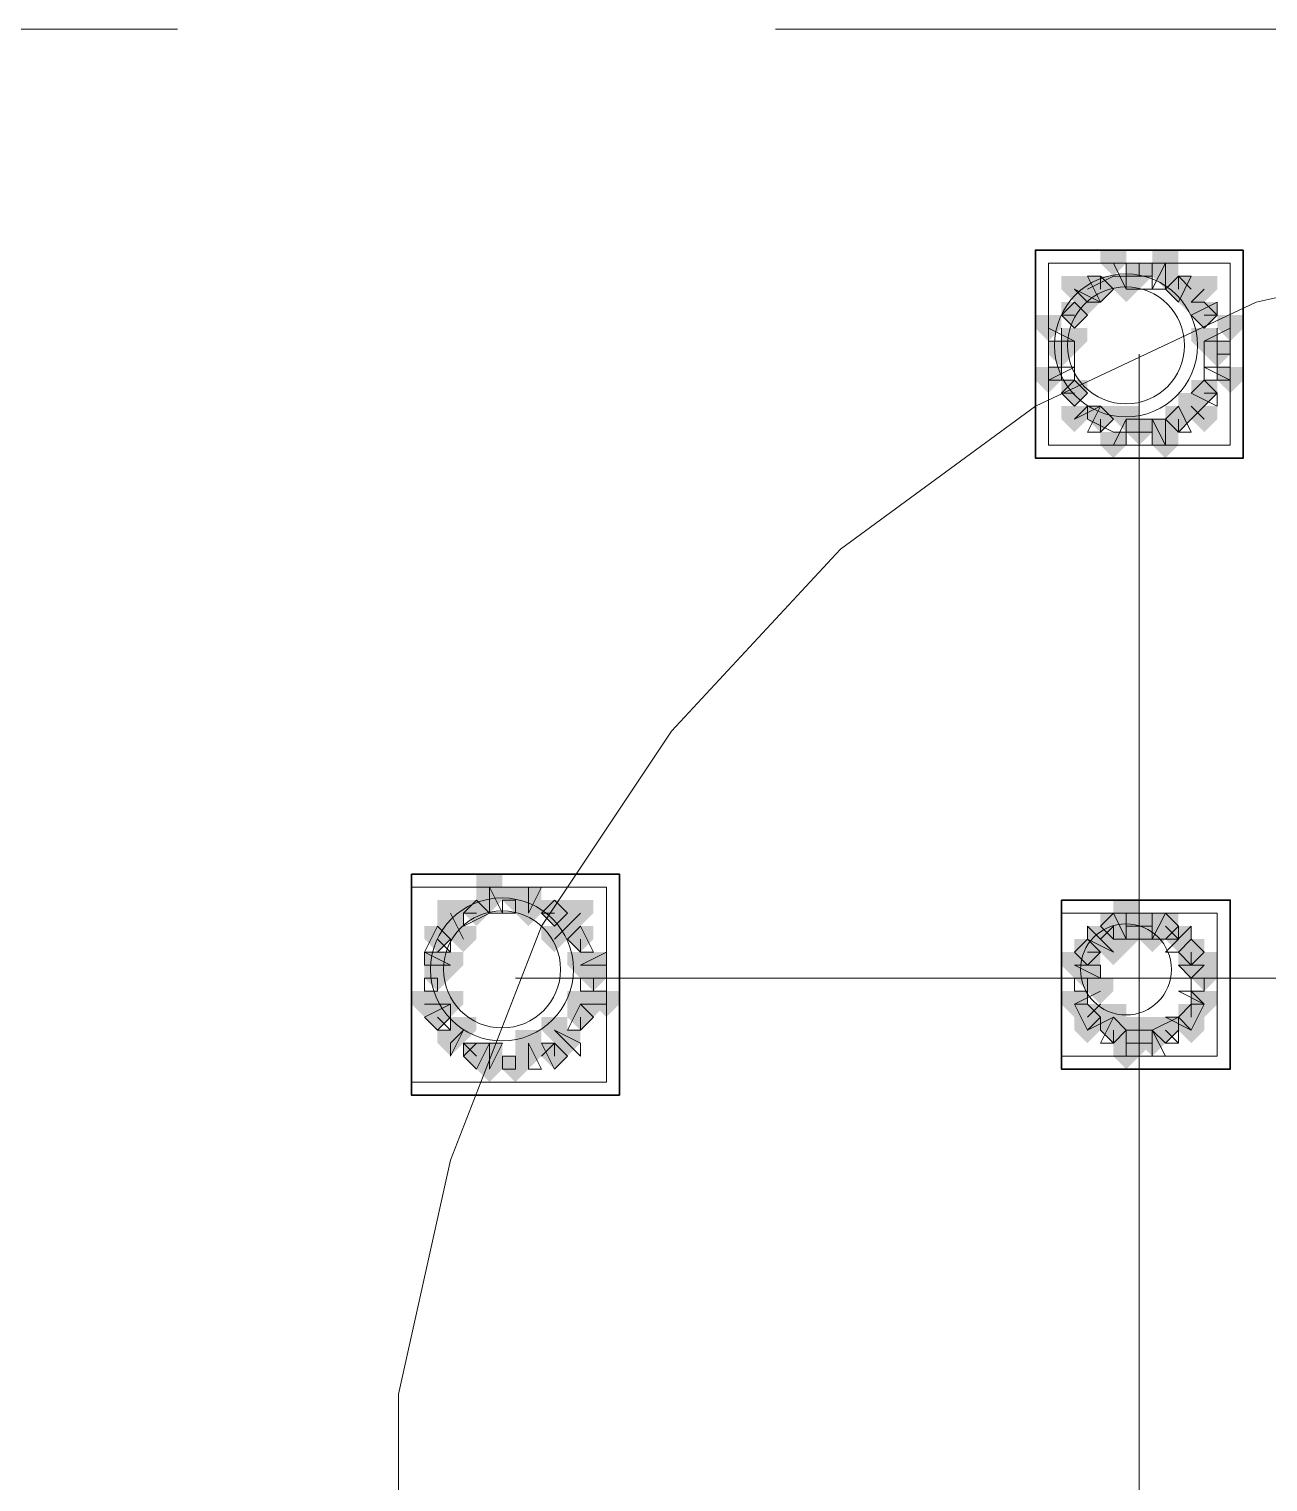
# Model space of a CAD drawing. Header units: millimetres. Extents: x 2315 to 4619, y 1334 to 1897.
# Drawn here: x 3828.3 to 3834.13, y 1554.84 to 1561.67 of the extents above; entities that cross this region are included whole.
import ezdxf

# ---------------------------------------------------------------- set-up
doc = ezdxf.new("R2010")
doc.units = ezdxf.units.MM
doc.linetypes.add('PDF_IMPORT', pattern=[1, 0.8, -0.2])
for name, color, linetype, true_color in [('PDF_10', 7, 'Continuous', 0x00b85c), ('PDF_AXIS', 7, 'Continuous', 0x00b85c), ('PDF_柱构件', 7, 'Continuous', 0x00b85c), ('PDF_转运站初步方案', 7, 'Continuous', 0x00b85c)]:
    doc.layers.add(name, color=color, linetype=linetype, true_color=true_color)
doc.layers.add('PDF_中心线层', color=1, linetype='Continuous')
doc.layers.add('PDF_粗实线层', color=7, linetype='Continuous')

msp = doc.modelspace()

# ---------------------------------------------------------------- hatches: boundary and pattern name
at = {"layer": 'PDF_10', "transparency": 33554559}
for points in [[(3833.5219, 1560.5703), (3833.4608, 1560.5703), (3833.4608, 1560.5093), (3833.5219, 1560.4482), (3833.583, 1560.5093), (3833.583, 1560.5703)], [(3833.5219, 1560.5703), (3833.4608, 1560.5703), (3833.4608, 1560.5093), (3833.5219, 1560.4482), (3833.583, 1560.5093), (3833.583, 1560.5703)], [(3833.3387, 1560.5093), (3833.2776, 1560.5093), (3833.2776, 1560.4482), (3833.3387, 1560.3871), (3833.3998, 1560.4482), (3833.3998, 1560.5093)], [(3833.3387, 1560.5093), (3833.2776, 1560.5093), (3833.2776, 1560.4482), (3833.3387, 1560.3871), (3833.3998, 1560.4482), (3833.3998, 1560.5093)], [(3833.7052, 1560.5093), (3833.6441, 1560.5093), (3833.6441, 1560.4482), (3833.7052, 1560.3871), (3833.7662, 1560.4482), (3833.7662, 1560.5093)], [(3833.7052, 1560.5093), (3833.6441, 1560.5093), (3833.6441, 1560.4482), (3833.7052, 1560.3871), (3833.7662, 1560.4482), (3833.7662, 1560.5093)], [(3833.2165, 1560.3871), (3833.1554, 1560.3871), (3833.1554, 1560.326), (3833.2165, 1560.2649), (3833.2776, 1560.326), (3833.2776, 1560.3871)], [(3833.2165, 1560.3871), (3833.1554, 1560.3871), (3833.1554, 1560.326), (3833.2165, 1560.2649), (3833.2776, 1560.326), (3833.2776, 1560.3871)], [(3833.8273, 1560.3871), (3833.7662, 1560.3871), (3833.7662, 1560.326), (3833.8273, 1560.2649), (3833.8884, 1560.326), (3833.8884, 1560.3871)], [(3833.8273, 1560.3871), (3833.7662, 1560.3871), (3833.7662, 1560.326), (3833.8273, 1560.2649), (3833.8884, 1560.326), (3833.8884, 1560.3871)], [(3833.1554, 1560.2039), (3833.0944, 1560.2039), (3833.0944, 1560.1428), (3833.1554, 1560.0817), (3833.2165, 1560.1428), (3833.2165, 1560.2039)], [(3833.1554, 1560.2039), (3833.0944, 1560.2039), (3833.0944, 1560.1428), (3833.1554, 1560.0817), (3833.2165, 1560.1428), (3833.2165, 1560.2039)], [(3833.1554, 1560.2039), (3833.0944, 1560.2039), (3833.0944, 1560.1428), (3833.1554, 1560.0817), (3833.2165, 1560.1428), (3833.2165, 1560.2039)], [(3833.8884, 1560.2039), (3833.8273, 1560.2039), (3833.8273, 1560.1428), (3833.8884, 1560.0817), (3833.9495, 1560.1428), (3833.9495, 1560.2039)], [(3833.8884, 1560.2039), (3833.8273, 1560.2039), (3833.8273, 1560.1428), (3833.8884, 1560.0817), (3833.9495, 1560.1428), (3833.9495, 1560.2039)], [(3833.2165, 1560.0206), (3833.1554, 1560.0206), (3833.1554, 1559.9595), (3833.2165, 1559.8985), (3833.2776, 1559.9595), (3833.2776, 1560.0206)], [(3833.2165, 1560.0206), (3833.1554, 1560.0206), (3833.1554, 1559.9595), (3833.2165, 1559.8985), (3833.2776, 1559.9595), (3833.2776, 1560.0206)], [(3833.8273, 1560.0206), (3833.7662, 1560.0206), (3833.7662, 1559.9595), (3833.8273, 1559.8985), (3833.8884, 1559.9595), (3833.8884, 1560.0206)], [(3833.8273, 1560.0206), (3833.7662, 1560.0206), (3833.7662, 1559.9595), (3833.8273, 1559.8985), (3833.8884, 1559.9595), (3833.8884, 1560.0206)], [(3833.3387, 1559.8985), (3833.2776, 1559.8985), (3833.2776, 1559.8374), (3833.3387, 1559.7763), (3833.3998, 1559.8374), (3833.3998, 1559.8985)], [(3833.3387, 1559.8985), (3833.2776, 1559.8985), (3833.2776, 1559.8374), (3833.3387, 1559.7763), (3833.3998, 1559.8374), (3833.3998, 1559.8985)], [(3833.5219, 1559.8374), (3833.4608, 1559.8374), (3833.4608, 1559.7763), (3833.5219, 1559.7152), (3833.583, 1559.7763), (3833.583, 1559.8374)], [(3833.5219, 1559.8374), (3833.4608, 1559.8374), (3833.4608, 1559.7763), (3833.5219, 1559.7152), (3833.583, 1559.7763), (3833.583, 1559.8374)], [(3833.7052, 1559.8985), (3833.6441, 1559.8985), (3833.6441, 1559.8374), (3833.7052, 1559.7763), (3833.7662, 1559.8374), (3833.7662, 1559.8985)], [(3833.7052, 1559.8985), (3833.6441, 1559.8985), (3833.6441, 1559.8374), (3833.7052, 1559.7763), (3833.7662, 1559.8374), (3833.7662, 1559.8985)], [(3830.59, 1557.6385), (3830.5289, 1557.6385), (3830.5289, 1557.5774), (3830.59, 1557.5163), (3830.6511, 1557.5774), (3830.6511, 1557.6385)], [(3830.59, 1557.6385), (3830.5289, 1557.6385), (3830.5289, 1557.5774), (3830.59, 1557.5163), (3830.6511, 1557.5774), (3830.6511, 1557.6385)], [(3830.4068, 1557.5774), (3830.3457, 1557.5774), (3830.3457, 1557.5163), (3830.4068, 1557.4552), (3830.4679, 1557.5163), (3830.4679, 1557.5774)], [(3830.4068, 1557.5774), (3830.3457, 1557.5774), (3830.3457, 1557.5163), (3830.4068, 1557.4552), (3830.4679, 1557.5163), (3830.4679, 1557.5774)], [(3830.7733, 1557.5774), (3830.7122, 1557.5774), (3830.7122, 1557.5163), (3830.7733, 1557.4552), (3830.8344, 1557.5163), (3830.8344, 1557.5774)], [(3830.7733, 1557.5774), (3830.7122, 1557.5774), (3830.7122, 1557.5163), (3830.7733, 1557.4552), (3830.8344, 1557.5163), (3830.8344, 1557.5774)], [(3830.7733, 1557.5774), (3830.7122, 1557.5774), (3830.7122, 1557.5163), (3830.7733, 1557.4552), (3830.8344, 1557.5163), (3830.8344, 1557.5774)], [(3833.3998, 1557.5163), (3833.3387, 1557.5163), (3833.3387, 1557.4552), (3833.3998, 1557.3941), (3833.4608, 1557.4552), (3833.4608, 1557.5163)], [(3833.3998, 1557.5163), (3833.3387, 1557.5163), (3833.3387, 1557.4552), (3833.3998, 1557.3941), (3833.4608, 1557.4552), (3833.4608, 1557.5163)], [(3833.5219, 1557.5163), (3833.4608, 1557.5163), (3833.4608, 1557.4552), (3833.5219, 1557.3941), (3833.583, 1557.4552), (3833.583, 1557.5163)], [(3833.5219, 1557.5163), (3833.4608, 1557.5163), (3833.4608, 1557.4552), (3833.5219, 1557.3941), (3833.583, 1557.4552), (3833.583, 1557.5163)], [(3833.6441, 1557.5163), (3833.583, 1557.5163), (3833.583, 1557.4552), (3833.6441, 1557.3941), (3833.7052, 1557.4552), (3833.7052, 1557.5163)], [(3833.6441, 1557.5163), (3833.583, 1557.5163), (3833.583, 1557.4552), (3833.6441, 1557.3941), (3833.7052, 1557.4552), (3833.7052, 1557.5163)], [(3830.2235, 1557.4552), (3830.1625, 1557.4552), (3830.1625, 1557.3941), (3830.2235, 1557.333), (3830.2846, 1557.3941), (3830.2846, 1557.4552)], [(3830.2235, 1557.4552), (3830.1625, 1557.4552), (3830.1625, 1557.3941), (3830.2235, 1557.333), (3830.2846, 1557.3941), (3830.2846, 1557.4552)], [(3830.8954, 1557.4552), (3830.8344, 1557.4552), (3830.8344, 1557.3941), (3830.8954, 1557.333), (3830.9565, 1557.3941), (3830.9565, 1557.4552)], [(3830.8954, 1557.4552), (3830.8344, 1557.4552), (3830.8344, 1557.3941), (3830.8954, 1557.333), (3830.9565, 1557.3941), (3830.9565, 1557.4552)], [(3833.2776, 1557.3941), (3833.2165, 1557.3941), (3833.2165, 1557.333), (3833.2776, 1557.272), (3833.3387, 1557.333), (3833.3387, 1557.3941)], [(3833.2776, 1557.3941), (3833.2165, 1557.3941), (3833.2165, 1557.333), (3833.2776, 1557.272), (3833.3387, 1557.333), (3833.3387, 1557.3941)], [(3833.7662, 1557.3941), (3833.7052, 1557.3941), (3833.7052, 1557.333), (3833.7662, 1557.272), (3833.8273, 1557.333), (3833.8273, 1557.3941)], [(3833.7662, 1557.3941), (3833.7052, 1557.3941), (3833.7052, 1557.333), (3833.7662, 1557.272), (3833.8273, 1557.333), (3833.8273, 1557.3941)], [(3833.7662, 1557.3941), (3833.7052, 1557.3941), (3833.7052, 1557.333), (3833.7662, 1557.272), (3833.8273, 1557.333), (3833.8273, 1557.3941)], [(3830.2235, 1557.272), (3830.1625, 1557.272), (3830.1625, 1557.2109), (3830.2235, 1557.1498), (3830.2846, 1557.2109), (3830.2846, 1557.272)], [(3830.2235, 1557.272), (3830.1625, 1557.272), (3830.1625, 1557.2109), (3830.2235, 1557.1498), (3830.2846, 1557.2109), (3830.2846, 1557.272)], [(3830.9565, 1557.272), (3830.8954, 1557.272), (3830.8954, 1557.2109), (3830.9565, 1557.1498), (3831.0176, 1557.2109), (3831.0176, 1557.272)], [(3830.9565, 1557.272), (3830.8954, 1557.272), (3830.8954, 1557.2109), (3830.9565, 1557.1498), (3831.0176, 1557.2109), (3831.0176, 1557.272)], [(3833.2776, 1557.272), (3833.2165, 1557.272), (3833.2165, 1557.2109), (3833.2776, 1557.1498), (3833.3387, 1557.2109), (3833.3387, 1557.272)], [(3833.2776, 1557.272), (3833.2165, 1557.272), (3833.2165, 1557.2109), (3833.2776, 1557.1498), (3833.3387, 1557.2109), (3833.3387, 1557.272)], [(3833.8273, 1557.272), (3833.7662, 1557.272), (3833.7662, 1557.2109), (3833.8273, 1557.1498), (3833.8884, 1557.2109), (3833.8884, 1557.272)], [(3833.8273, 1557.272), (3833.7662, 1557.272), (3833.7662, 1557.2109), (3833.8273, 1557.1498), (3833.8884, 1557.2109), (3833.8884, 1557.272)], [(3830.2235, 1557.0887), (3830.1625, 1557.0887), (3830.1625, 1557.0276), (3830.2235, 1556.9666), (3830.2846, 1557.0276), (3830.2846, 1557.0887)], [(3830.2235, 1557.0887), (3830.1625, 1557.0887), (3830.1625, 1557.0276), (3830.2235, 1556.9666), (3830.2846, 1557.0276), (3830.2846, 1557.0887)], [(3830.8954, 1557.0887), (3830.8344, 1557.0887), (3830.8344, 1557.0276), (3830.8954, 1556.9666), (3830.9565, 1557.0276), (3830.9565, 1557.0887)], [(3830.8954, 1557.0887), (3830.8344, 1557.0887), (3830.8344, 1557.0276), (3830.8954, 1556.9666), (3830.9565, 1557.0276), (3830.9565, 1557.0887)], [(3833.2776, 1557.0887), (3833.2165, 1557.0887), (3833.2165, 1557.0276), (3833.2776, 1556.9666), (3833.3387, 1557.0276), (3833.3387, 1557.0887)], [(3833.2776, 1557.0887), (3833.2165, 1557.0887), (3833.2165, 1557.0276), (3833.2776, 1556.9666), (3833.3387, 1557.0276), (3833.3387, 1557.0887)], [(3833.7662, 1557.0887), (3833.7052, 1557.0887), (3833.7052, 1557.0276), (3833.7662, 1556.9666), (3833.8273, 1557.0276), (3833.8273, 1557.0887)], [(3833.7662, 1557.0887), (3833.7052, 1557.0887), (3833.7052, 1557.0276), (3833.7662, 1556.9666), (3833.8273, 1557.0276), (3833.8273, 1557.0887)], [(3833.3998, 1557.0276), (3833.3387, 1557.0276), (3833.3387, 1556.9666), (3833.3998, 1556.9055), (3833.4608, 1556.9666), (3833.4608, 1557.0276)], [(3833.3998, 1557.0276), (3833.3387, 1557.0276), (3833.3387, 1556.9666), (3833.3998, 1556.9055), (3833.4608, 1556.9666), (3833.4608, 1557.0276)], [(3833.6441, 1557.0276), (3833.583, 1557.0276), (3833.583, 1556.9666), (3833.6441, 1556.9055), (3833.7052, 1556.9666), (3833.7052, 1557.0276)], [(3833.6441, 1557.0276), (3833.583, 1557.0276), (3833.583, 1556.9666), (3833.6441, 1556.9055), (3833.7052, 1556.9666), (3833.7052, 1557.0276)], [(3830.4068, 1556.9055), (3830.3457, 1556.9055), (3830.3457, 1556.8444), (3830.4068, 1556.7833), (3830.4679, 1556.8444), (3830.4679, 1556.9055)], [(3830.4068, 1556.9055), (3830.3457, 1556.9055), (3830.3457, 1556.8444), (3830.4068, 1556.7833), (3830.4679, 1556.8444), (3830.4679, 1556.9055)], [(3830.7733, 1556.9055), (3830.7122, 1556.9055), (3830.7122, 1556.8444), (3830.7733, 1556.7833), (3830.8344, 1556.8444), (3830.8344, 1556.9055)], [(3830.7733, 1556.9055), (3830.7122, 1556.9055), (3830.7122, 1556.8444), (3830.7733, 1556.7833), (3830.8344, 1556.8444), (3830.8344, 1556.9055)], [(3833.5219, 1556.9666), (3833.4608, 1556.9666), (3833.4608, 1556.9055), (3833.5219, 1556.8444), (3833.583, 1556.9055), (3833.583, 1556.9666)], [(3833.5219, 1556.9666), (3833.4608, 1556.9666), (3833.4608, 1556.9055), (3833.5219, 1556.8444), (3833.583, 1556.9055), (3833.583, 1556.9666)], [(3830.59, 1556.8444), (3830.5289, 1556.8444), (3830.5289, 1556.7833), (3830.59, 1556.7222), (3830.6511, 1556.7833), (3830.6511, 1556.8444)], [(3830.59, 1556.8444), (3830.5289, 1556.8444), (3830.5289, 1556.7833), (3830.59, 1556.7222), (3830.6511, 1556.7833), (3830.6511, 1556.8444)]]:
    msp.add_hatch(color=6, dxfattribs=at).paths.add_polyline_path(points)
at = {"layer": 'PDF_柱构件', "transparency": 33554559}
for points in [[(3833.3998, 1560.6314), (3833.3387, 1560.6314), (3833.3387, 1560.5703), (3833.3998, 1560.5093), (3833.4608, 1560.5703), (3833.4608, 1560.6314)], [(3833.6441, 1560.6314), (3833.583, 1560.6314), (3833.583, 1560.5703), (3833.6441, 1560.5093), (3833.7052, 1560.5703), (3833.7052, 1560.6314)], [(3833.6441, 1560.5703), (3833.583, 1560.5703), (3833.583, 1560.5093), (3833.6441, 1560.4482), (3833.7052, 1560.5093), (3833.7052, 1560.5703)], [(3833.2165, 1560.5093), (3833.1554, 1560.5093), (3833.1554, 1560.4482), (3833.2165, 1560.3871), (3833.2776, 1560.4482), (3833.2776, 1560.5093)], [(3833.4608, 1560.5093), (3833.3998, 1560.5093), (3833.3998, 1560.4482), (3833.4608, 1560.3871), (3833.5219, 1560.4482), (3833.5219, 1560.5093)], [(3833.8273, 1560.5093), (3833.7662, 1560.5093), (3833.7662, 1560.4482), (3833.8273, 1560.3871), (3833.8884, 1560.4482), (3833.8884, 1560.5093)], [(3833.2776, 1560.4482), (3833.2165, 1560.4482), (3833.2165, 1560.3871), (3833.2776, 1560.326), (3833.3387, 1560.3871), (3833.3387, 1560.4482)], [(3833.7662, 1560.4482), (3833.7052, 1560.4482), (3833.7052, 1560.3871), (3833.7662, 1560.326), (3833.8273, 1560.3871), (3833.8273, 1560.4482)], [(3833.0944, 1560.326), (3833.0333, 1560.326), (3833.0333, 1560.2649), (3833.0944, 1560.2039), (3833.1554, 1560.2649), (3833.1554, 1560.326)], [(3833.9495, 1560.326), (3833.8884, 1560.326), (3833.8884, 1560.2649), (3833.9495, 1560.2039), (3834.0106, 1560.2649), (3834.0106, 1560.326)], [(3833.2165, 1560.2649), (3833.1554, 1560.2649), (3833.1554, 1560.2039), (3833.2165, 1560.1428), (3833.2776, 1560.2039), (3833.2776, 1560.2649)], [(3833.8273, 1560.2649), (3833.7662, 1560.2649), (3833.7662, 1560.2039), (3833.8273, 1560.1428), (3833.8884, 1560.2039), (3833.8884, 1560.2649)], [(3833.0944, 1560.0817), (3833.0333, 1560.0817), (3833.0333, 1560.0206), (3833.0944, 1559.9595), (3833.1554, 1560.0206), (3833.1554, 1560.0817)], [(3833.9495, 1560.0817), (3833.8884, 1560.0817), (3833.8884, 1560.0206), (3833.9495, 1559.9595), (3834.0106, 1560.0206), (3834.0106, 1560.0817)], [(3833.7662, 1559.9595), (3833.7052, 1559.9595), (3833.7052, 1559.8985), (3833.7662, 1559.8374), (3833.8273, 1559.8985), (3833.8273, 1559.9595)], [(3833.2165, 1559.8985), (3833.1554, 1559.8985), (3833.1554, 1559.8374), (3833.2165, 1559.7763), (3833.2776, 1559.8374), (3833.2776, 1559.8985)], [(3833.4608, 1559.8985), (3833.3998, 1559.8985), (3833.3998, 1559.8374), (3833.4608, 1559.7763), (3833.5219, 1559.8374), (3833.5219, 1559.8985)], [(3833.6441, 1559.8374), (3833.583, 1559.8374), (3833.583, 1559.7763), (3833.6441, 1559.7152), (3833.7052, 1559.7763), (3833.7052, 1559.8374)], [(3833.8273, 1559.8985), (3833.7662, 1559.8985), (3833.7662, 1559.8374), (3833.8273, 1559.7763), (3833.8884, 1559.8374), (3833.8884, 1559.8985)], [(3833.3998, 1559.7763), (3833.3387, 1559.7763), (3833.3387, 1559.7152), (3833.3998, 1559.6541), (3833.4608, 1559.7152), (3833.4608, 1559.7763)], [(3833.6441, 1559.7763), (3833.583, 1559.7763), (3833.583, 1559.7152), (3833.6441, 1559.6541), (3833.7052, 1559.7152), (3833.7052, 1559.7763)], [(3830.4679, 1557.6995), (3830.4068, 1557.6995), (3830.4068, 1557.6385), (3830.4679, 1557.5774), (3830.5289, 1557.6385), (3830.5289, 1557.6995)], [(3830.4679, 1557.6385), (3830.4068, 1557.6385), (3830.4068, 1557.5774), (3830.4679, 1557.5163), (3830.5289, 1557.5774), (3830.5289, 1557.6385)], [(3830.6511, 1557.6385), (3830.59, 1557.6385), (3830.59, 1557.5774), (3830.6511, 1557.5163), (3830.7122, 1557.5774), (3830.7122, 1557.6385)], [(3830.2846, 1557.5774), (3830.2235, 1557.5774), (3830.2235, 1557.5163), (3830.2846, 1557.4552), (3830.3457, 1557.5163), (3830.3457, 1557.5774)], [(3830.2846, 1557.5163), (3830.2235, 1557.5163), (3830.2235, 1557.4552), (3830.2846, 1557.3941), (3830.3457, 1557.4552), (3830.3457, 1557.5163)], [(3830.6511, 1557.5774), (3830.59, 1557.5774), (3830.59, 1557.5163), (3830.6511, 1557.4552), (3830.7122, 1557.5163), (3830.7122, 1557.5774)], [(3830.8344, 1557.5163), (3830.7733, 1557.5163), (3830.7733, 1557.4552), (3830.8344, 1557.3941), (3830.8954, 1557.4552), (3830.8954, 1557.5163)], [(3830.8954, 1557.5774), (3830.8344, 1557.5774), (3830.8344, 1557.5163), (3830.8954, 1557.4552), (3830.9565, 1557.5163), (3830.9565, 1557.5774)], [(3833.4608, 1557.5774), (3833.3998, 1557.5774), (3833.3998, 1557.5163), (3833.4608, 1557.4552), (3833.5219, 1557.5163), (3833.5219, 1557.5774)], [(3833.4608, 1557.5163), (3833.3998, 1557.5163), (3833.3998, 1557.4552), (3833.4608, 1557.3941), (3833.5219, 1557.4552), (3833.5219, 1557.5163)], [(3833.583, 1557.5163), (3833.5219, 1557.5163), (3833.5219, 1557.4552), (3833.583, 1557.3941), (3833.6441, 1557.4552), (3833.6441, 1557.5163)], [(3830.3457, 1557.4552), (3830.2846, 1557.4552), (3830.2846, 1557.3941), (3830.3457, 1557.333), (3830.4068, 1557.3941), (3830.4068, 1557.4552)], [(3830.7733, 1557.4552), (3830.7122, 1557.4552), (3830.7122, 1557.3941), (3830.7733, 1557.333), (3830.8344, 1557.3941), (3830.8344, 1557.4552)], [(3833.3387, 1557.4552), (3833.2776, 1557.4552), (3833.2776, 1557.3941), (3833.3387, 1557.333), (3833.3998, 1557.3941), (3833.3998, 1557.4552)], [(3833.4608, 1557.4552), (3833.3998, 1557.4552), (3833.3998, 1557.3941), (3833.4608, 1557.333), (3833.5219, 1557.3941), (3833.5219, 1557.4552)], [(3833.583, 1557.4552), (3833.5219, 1557.4552), (3833.5219, 1557.3941), (3833.583, 1557.333), (3833.6441, 1557.3941), (3833.6441, 1557.4552)], [(3833.7052, 1557.4552), (3833.6441, 1557.4552), (3833.6441, 1557.3941), (3833.7052, 1557.333), (3833.7662, 1557.3941), (3833.7662, 1557.4552)], [(3833.3998, 1557.3941), (3833.3387, 1557.3941), (3833.3387, 1557.333), (3833.3998, 1557.272), (3833.4608, 1557.333), (3833.4608, 1557.3941)], [(3830.2235, 1557.333), (3830.1625, 1557.333), (3830.1625, 1557.272), (3830.2235, 1557.2109), (3830.2846, 1557.272), (3830.2846, 1557.333)], [(3830.2846, 1557.333), (3830.2235, 1557.333), (3830.2235, 1557.272), (3830.2846, 1557.2109), (3830.3457, 1557.272), (3830.3457, 1557.333)], [(3830.8954, 1557.333), (3830.8344, 1557.333), (3830.8344, 1557.272), (3830.8954, 1557.2109), (3830.9565, 1557.272), (3830.9565, 1557.333)], [(3830.9565, 1557.333), (3830.8954, 1557.333), (3830.8954, 1557.272), (3830.9565, 1557.2109), (3831.0176, 1557.272), (3831.0176, 1557.333)], [(3833.2165, 1557.333), (3833.1554, 1557.333), (3833.1554, 1557.272), (3833.2165, 1557.2109), (3833.2776, 1557.272), (3833.2776, 1557.333)], [(3833.2776, 1557.333), (3833.2165, 1557.333), (3833.2165, 1557.272), (3833.2776, 1557.2109), (3833.3387, 1557.272), (3833.3387, 1557.333)], [(3833.7662, 1557.333), (3833.7052, 1557.333), (3833.7052, 1557.272), (3833.7662, 1557.2109), (3833.8273, 1557.272), (3833.8273, 1557.333)], [(3833.8273, 1557.333), (3833.7662, 1557.333), (3833.7662, 1557.272), (3833.8273, 1557.2109), (3833.8884, 1557.272), (3833.8884, 1557.333)], [(3833.3387, 1557.2109), (3833.2776, 1557.2109), (3833.2776, 1557.1498), (3833.3387, 1557.0887), (3833.3998, 1557.1498), (3833.3998, 1557.2109)], [(3830.1625, 1557.1498), (3830.1014, 1557.1498), (3830.1014, 1557.0887), (3830.1625, 1557.0276), (3830.2235, 1557.0887), (3830.2235, 1557.1498)], [(3830.2235, 1557.1498), (3830.1625, 1557.1498), (3830.1625, 1557.0887), (3830.2235, 1557.0276), (3830.2846, 1557.0887), (3830.2846, 1557.1498)], [(3830.2846, 1557.1498), (3830.2235, 1557.1498), (3830.2235, 1557.0887), (3830.2846, 1557.0276), (3830.3457, 1557.0887), (3830.3457, 1557.1498)], [(3830.8954, 1557.1498), (3830.8344, 1557.1498), (3830.8344, 1557.0887), (3830.8954, 1557.0276), (3830.9565, 1557.0887), (3830.9565, 1557.1498)], [(3830.9565, 1557.1498), (3830.8954, 1557.1498), (3830.8954, 1557.0887), (3830.9565, 1557.0276), (3831.0176, 1557.0887), (3831.0176, 1557.1498)], [(3831.0176, 1557.1498), (3830.9565, 1557.1498), (3830.9565, 1557.0887), (3831.0176, 1557.0276), (3831.0787, 1557.0887), (3831.0787, 1557.1498)], [(3833.2165, 1557.1498), (3833.1554, 1557.1498), (3833.1554, 1557.0887), (3833.2165, 1557.0276), (3833.2776, 1557.0887), (3833.2776, 1557.1498)], [(3833.8273, 1557.1498), (3833.7662, 1557.1498), (3833.7662, 1557.0887), (3833.8273, 1557.0276), (3833.8884, 1557.0887), (3833.8884, 1557.1498)], [(3833.3998, 1557.0887), (3833.3387, 1557.0887), (3833.3387, 1557.0276), (3833.3998, 1556.9666), (3833.4608, 1557.0276), (3833.4608, 1557.0887)], [(3830.3457, 1557.0276), (3830.2846, 1557.0276), (3830.2846, 1556.9666), (3830.3457, 1556.9055), (3830.4068, 1556.9666), (3830.4068, 1557.0276)], [(3830.7733, 1557.0276), (3830.7122, 1557.0276), (3830.7122, 1556.9666), (3830.7733, 1556.9055), (3830.8344, 1556.9666), (3830.8344, 1557.0276)], [(3833.2776, 1557.0276), (3833.2165, 1557.0276), (3833.2165, 1556.9666), (3833.2776, 1556.9055), (3833.3387, 1556.9666), (3833.3387, 1557.0276)], [(3833.4608, 1557.0276), (3833.3998, 1557.0276), (3833.3998, 1556.9666), (3833.4608, 1556.9055), (3833.5219, 1556.9666), (3833.5219, 1557.0276)], [(3833.583, 1557.0276), (3833.5219, 1557.0276), (3833.5219, 1556.9666), (3833.583, 1556.9055), (3833.6441, 1556.9666), (3833.6441, 1557.0276)], [(3833.7662, 1557.0276), (3833.7052, 1557.0276), (3833.7052, 1556.9666), (3833.7662, 1556.9055), (3833.8273, 1556.9666), (3833.8273, 1557.0276)], [(3830.2846, 1556.9666), (3830.2235, 1556.9666), (3830.2235, 1556.9055), (3830.2846, 1556.8444), (3830.3457, 1556.9055), (3830.3457, 1556.9666)], [(3830.4679, 1556.9055), (3830.4068, 1556.9055), (3830.4068, 1556.8444), (3830.4679, 1556.7833), (3830.5289, 1556.8444), (3830.5289, 1556.9055)], [(3830.6511, 1556.9666), (3830.59, 1556.9666), (3830.59, 1556.9055), (3830.6511, 1556.8444), (3830.7122, 1556.9055), (3830.7122, 1556.9666)], [(3830.6511, 1556.9055), (3830.59, 1556.9055), (3830.59, 1556.8444), (3830.6511, 1556.7833), (3830.7122, 1556.8444), (3830.7122, 1556.9055)], [(3830.8344, 1556.9666), (3830.7733, 1556.9666), (3830.7733, 1556.9055), (3830.8344, 1556.8444), (3830.8954, 1556.9055), (3830.8954, 1556.9666)], [(3833.4608, 1556.9666), (3833.3998, 1556.9666), (3833.3998, 1556.9055), (3833.4608, 1556.8444), (3833.5219, 1556.9055), (3833.5219, 1556.9666)], [(3833.4608, 1556.9055), (3833.3998, 1556.9055), (3833.3998, 1556.8444), (3833.4608, 1556.7833), (3833.5219, 1556.8444), (3833.5219, 1556.9055)], [(3833.583, 1556.9666), (3833.5219, 1556.9666), (3833.5219, 1556.9055), (3833.583, 1556.8444), (3833.6441, 1556.9055), (3833.6441, 1556.9666)], [(3830.4679, 1556.8444), (3830.4068, 1556.8444), (3830.4068, 1556.7833), (3830.4679, 1556.7222), (3830.5289, 1556.7833), (3830.5289, 1556.8444)]]:
    msp.add_hatch(color=6, dxfattribs=at).paths.add_polyline_path(points)
at = {"layer": 'PDF_转运站初步方案', "transparency": 33554559}
for points in [[(3833.5219, 1560.5703), (3833.4608, 1560.5703), (3833.4608, 1560.5093), (3833.5219, 1560.4482), (3833.583, 1560.5093), (3833.583, 1560.5703)], [(3833.5219, 1560.5703), (3833.4608, 1560.5703), (3833.4608, 1560.5093), (3833.5219, 1560.4482), (3833.583, 1560.5093), (3833.583, 1560.5703)], [(3833.3387, 1560.5093), (3833.2776, 1560.5093), (3833.2776, 1560.4482), (3833.3387, 1560.3871), (3833.3998, 1560.4482), (3833.3998, 1560.5093)], [(3833.3387, 1560.5093), (3833.2776, 1560.5093), (3833.2776, 1560.4482), (3833.3387, 1560.3871), (3833.3998, 1560.4482), (3833.3998, 1560.5093)], [(3833.7052, 1560.5093), (3833.6441, 1560.5093), (3833.6441, 1560.4482), (3833.7052, 1560.3871), (3833.7662, 1560.4482), (3833.7662, 1560.5093)], [(3833.7052, 1560.5093), (3833.6441, 1560.5093), (3833.6441, 1560.4482), (3833.7052, 1560.3871), (3833.7662, 1560.4482), (3833.7662, 1560.5093)], [(3833.2165, 1560.3871), (3833.1554, 1560.3871), (3833.1554, 1560.326), (3833.2165, 1560.2649), (3833.2776, 1560.326), (3833.2776, 1560.3871)], [(3833.2165, 1560.3871), (3833.1554, 1560.3871), (3833.1554, 1560.326), (3833.2165, 1560.2649), (3833.2776, 1560.326), (3833.2776, 1560.3871)], [(3833.8273, 1560.3871), (3833.7662, 1560.3871), (3833.7662, 1560.326), (3833.8273, 1560.2649), (3833.8884, 1560.326), (3833.8884, 1560.3871)], [(3833.8273, 1560.3871), (3833.7662, 1560.3871), (3833.7662, 1560.326), (3833.8273, 1560.2649), (3833.8884, 1560.326), (3833.8884, 1560.3871)], [(3833.1554, 1560.2039), (3833.0944, 1560.2039), (3833.0944, 1560.1428), (3833.1554, 1560.0817), (3833.2165, 1560.1428), (3833.2165, 1560.2039)], [(3833.1554, 1560.2039), (3833.0944, 1560.2039), (3833.0944, 1560.1428), (3833.1554, 1560.0817), (3833.2165, 1560.1428), (3833.2165, 1560.2039)], [(3833.8884, 1560.2039), (3833.8273, 1560.2039), (3833.8273, 1560.1428), (3833.8884, 1560.0817), (3833.9495, 1560.1428), (3833.9495, 1560.2039)], [(3833.8884, 1560.2039), (3833.8273, 1560.2039), (3833.8273, 1560.1428), (3833.8884, 1560.0817), (3833.9495, 1560.1428), (3833.9495, 1560.2039)], [(3833.2165, 1560.0206), (3833.1554, 1560.0206), (3833.1554, 1559.9595), (3833.2165, 1559.8985), (3833.2776, 1559.9595), (3833.2776, 1560.0206)], [(3833.2165, 1560.0206), (3833.1554, 1560.0206), (3833.1554, 1559.9595), (3833.2165, 1559.8985), (3833.2776, 1559.9595), (3833.2776, 1560.0206)], [(3833.8273, 1560.0206), (3833.7662, 1560.0206), (3833.7662, 1559.9595), (3833.8273, 1559.8985), (3833.8884, 1559.9595), (3833.8884, 1560.0206)], [(3833.8273, 1560.0206), (3833.7662, 1560.0206), (3833.7662, 1559.9595), (3833.8273, 1559.8985), (3833.8884, 1559.9595), (3833.8884, 1560.0206)], [(3833.3387, 1559.8985), (3833.2776, 1559.8985), (3833.2776, 1559.8374), (3833.3387, 1559.7763), (3833.3998, 1559.8374), (3833.3998, 1559.8985)], [(3833.3387, 1559.8985), (3833.2776, 1559.8985), (3833.2776, 1559.8374), (3833.3387, 1559.7763), (3833.3998, 1559.8374), (3833.3998, 1559.8985)], [(3833.5219, 1559.8374), (3833.4608, 1559.8374), (3833.4608, 1559.7763), (3833.5219, 1559.7152), (3833.583, 1559.7763), (3833.583, 1559.8374)], [(3833.5219, 1559.8374), (3833.4608, 1559.8374), (3833.4608, 1559.7763), (3833.5219, 1559.7152), (3833.583, 1559.7763), (3833.583, 1559.8374)], [(3833.7052, 1559.8985), (3833.6441, 1559.8985), (3833.6441, 1559.8374), (3833.7052, 1559.7763), (3833.7662, 1559.8374), (3833.7662, 1559.8985)], [(3833.7052, 1559.8985), (3833.6441, 1559.8985), (3833.6441, 1559.8374), (3833.7052, 1559.7763), (3833.7662, 1559.8374), (3833.7662, 1559.8985)], [(3830.59, 1557.6385), (3830.5289, 1557.6385), (3830.5289, 1557.5774), (3830.59, 1557.5163), (3830.6511, 1557.5774), (3830.6511, 1557.6385)], [(3830.59, 1557.6385), (3830.5289, 1557.6385), (3830.5289, 1557.5774), (3830.59, 1557.5163), (3830.6511, 1557.5774), (3830.6511, 1557.6385)], [(3830.4068, 1557.5774), (3830.3457, 1557.5774), (3830.3457, 1557.5163), (3830.4068, 1557.4552), (3830.4679, 1557.5163), (3830.4679, 1557.5774)], [(3830.4068, 1557.5774), (3830.3457, 1557.5774), (3830.3457, 1557.5163), (3830.4068, 1557.4552), (3830.4679, 1557.5163), (3830.4679, 1557.5774)], [(3830.7733, 1557.5774), (3830.7122, 1557.5774), (3830.7122, 1557.5163), (3830.7733, 1557.4552), (3830.8344, 1557.5163), (3830.8344, 1557.5774)], [(3830.7733, 1557.5774), (3830.7122, 1557.5774), (3830.7122, 1557.5163), (3830.7733, 1557.4552), (3830.8344, 1557.5163), (3830.8344, 1557.5774)], [(3833.3998, 1557.5163), (3833.3387, 1557.5163), (3833.3387, 1557.4552), (3833.3998, 1557.3941), (3833.4608, 1557.4552), (3833.4608, 1557.5163)], [(3833.3998, 1557.5163), (3833.3387, 1557.5163), (3833.3387, 1557.4552), (3833.3998, 1557.3941), (3833.4608, 1557.4552), (3833.4608, 1557.5163)], [(3833.5219, 1557.5163), (3833.4608, 1557.5163), (3833.4608, 1557.4552), (3833.5219, 1557.3941), (3833.583, 1557.4552), (3833.583, 1557.5163)], [(3833.5219, 1557.5163), (3833.4608, 1557.5163), (3833.4608, 1557.4552), (3833.5219, 1557.3941), (3833.583, 1557.4552), (3833.583, 1557.5163)], [(3833.6441, 1557.5163), (3833.583, 1557.5163), (3833.583, 1557.4552), (3833.6441, 1557.3941), (3833.7052, 1557.4552), (3833.7052, 1557.5163)], [(3833.6441, 1557.5163), (3833.583, 1557.5163), (3833.583, 1557.4552), (3833.6441, 1557.3941), (3833.7052, 1557.4552), (3833.7052, 1557.5163)], [(3830.2235, 1557.4552), (3830.1625, 1557.4552), (3830.1625, 1557.3941), (3830.2235, 1557.333), (3830.2846, 1557.3941), (3830.2846, 1557.4552)], [(3830.2235, 1557.4552), (3830.1625, 1557.4552), (3830.1625, 1557.3941), (3830.2235, 1557.333), (3830.2846, 1557.3941), (3830.2846, 1557.4552)], [(3830.8954, 1557.4552), (3830.8344, 1557.4552), (3830.8344, 1557.3941), (3830.8954, 1557.333), (3830.9565, 1557.3941), (3830.9565, 1557.4552)], [(3830.8954, 1557.4552), (3830.8344, 1557.4552), (3830.8344, 1557.3941), (3830.8954, 1557.333), (3830.9565, 1557.3941), (3830.9565, 1557.4552)], [(3833.2776, 1557.3941), (3833.2165, 1557.3941), (3833.2165, 1557.333), (3833.2776, 1557.272), (3833.3387, 1557.333), (3833.3387, 1557.3941)], [(3833.2776, 1557.3941), (3833.2165, 1557.3941), (3833.2165, 1557.333), (3833.2776, 1557.272), (3833.3387, 1557.333), (3833.3387, 1557.3941)], [(3833.7662, 1557.3941), (3833.7052, 1557.3941), (3833.7052, 1557.333), (3833.7662, 1557.272), (3833.8273, 1557.333), (3833.8273, 1557.3941)], [(3833.7662, 1557.3941), (3833.7052, 1557.3941), (3833.7052, 1557.333), (3833.7662, 1557.272), (3833.8273, 1557.333), (3833.8273, 1557.3941)], [(3830.2235, 1557.272), (3830.1625, 1557.272), (3830.1625, 1557.2109), (3830.2235, 1557.1498), (3830.2846, 1557.2109), (3830.2846, 1557.272)], [(3830.2235, 1557.272), (3830.1625, 1557.272), (3830.1625, 1557.2109), (3830.2235, 1557.1498), (3830.2846, 1557.2109), (3830.2846, 1557.272)], [(3830.9565, 1557.272), (3830.8954, 1557.272), (3830.8954, 1557.2109), (3830.9565, 1557.1498), (3831.0176, 1557.2109), (3831.0176, 1557.272)], [(3830.9565, 1557.272), (3830.8954, 1557.272), (3830.8954, 1557.2109), (3830.9565, 1557.1498), (3831.0176, 1557.2109), (3831.0176, 1557.272)], [(3833.2776, 1557.272), (3833.2165, 1557.272), (3833.2165, 1557.2109), (3833.2776, 1557.1498), (3833.3387, 1557.2109), (3833.3387, 1557.272)], [(3833.2776, 1557.272), (3833.2165, 1557.272), (3833.2165, 1557.2109), (3833.2776, 1557.1498), (3833.3387, 1557.2109), (3833.3387, 1557.272)], [(3833.8273, 1557.272), (3833.7662, 1557.272), (3833.7662, 1557.2109), (3833.8273, 1557.1498), (3833.8884, 1557.2109), (3833.8884, 1557.272)], [(3833.8273, 1557.272), (3833.7662, 1557.272), (3833.7662, 1557.2109), (3833.8273, 1557.1498), (3833.8884, 1557.2109), (3833.8884, 1557.272)], [(3830.2235, 1557.0887), (3830.1625, 1557.0887), (3830.1625, 1557.0276), (3830.2235, 1556.9666), (3830.2846, 1557.0276), (3830.2846, 1557.0887)], [(3830.2235, 1557.0887), (3830.1625, 1557.0887), (3830.1625, 1557.0276), (3830.2235, 1556.9666), (3830.2846, 1557.0276), (3830.2846, 1557.0887)], [(3830.8954, 1557.0887), (3830.8344, 1557.0887), (3830.8344, 1557.0276), (3830.8954, 1556.9666), (3830.9565, 1557.0276), (3830.9565, 1557.0887)], [(3830.8954, 1557.0887), (3830.8344, 1557.0887), (3830.8344, 1557.0276), (3830.8954, 1556.9666), (3830.9565, 1557.0276), (3830.9565, 1557.0887)], [(3833.2776, 1557.0887), (3833.2165, 1557.0887), (3833.2165, 1557.0276), (3833.2776, 1556.9666), (3833.3387, 1557.0276), (3833.3387, 1557.0887)], [(3833.2776, 1557.0887), (3833.2165, 1557.0887), (3833.2165, 1557.0276), (3833.2776, 1556.9666), (3833.3387, 1557.0276), (3833.3387, 1557.0887)], [(3833.7662, 1557.0887), (3833.7052, 1557.0887), (3833.7052, 1557.0276), (3833.7662, 1556.9666), (3833.8273, 1557.0276), (3833.8273, 1557.0887)], [(3833.7662, 1557.0887), (3833.7052, 1557.0887), (3833.7052, 1557.0276), (3833.7662, 1556.9666), (3833.8273, 1557.0276), (3833.8273, 1557.0887)], [(3833.3998, 1557.0276), (3833.3387, 1557.0276), (3833.3387, 1556.9666), (3833.3998, 1556.9055), (3833.4608, 1556.9666), (3833.4608, 1557.0276)], [(3833.3998, 1557.0276), (3833.3387, 1557.0276), (3833.3387, 1556.9666), (3833.3998, 1556.9055), (3833.4608, 1556.9666), (3833.4608, 1557.0276)], [(3833.6441, 1557.0276), (3833.583, 1557.0276), (3833.583, 1556.9666), (3833.6441, 1556.9055), (3833.7052, 1556.9666), (3833.7052, 1557.0276)], [(3833.6441, 1557.0276), (3833.583, 1557.0276), (3833.583, 1556.9666), (3833.6441, 1556.9055), (3833.7052, 1556.9666), (3833.7052, 1557.0276)], [(3830.4068, 1556.9055), (3830.3457, 1556.9055), (3830.3457, 1556.8444), (3830.4068, 1556.7833), (3830.4679, 1556.8444), (3830.4679, 1556.9055)], [(3830.4068, 1556.9055), (3830.3457, 1556.9055), (3830.3457, 1556.8444), (3830.4068, 1556.7833), (3830.4679, 1556.8444), (3830.4679, 1556.9055)], [(3830.7733, 1556.9055), (3830.7122, 1556.9055), (3830.7122, 1556.8444), (3830.7733, 1556.7833), (3830.8344, 1556.8444), (3830.8344, 1556.9055)], [(3830.7733, 1556.9055), (3830.7122, 1556.9055), (3830.7122, 1556.8444), (3830.7733, 1556.7833), (3830.8344, 1556.8444), (3830.8344, 1556.9055)], [(3833.5219, 1556.9666), (3833.4608, 1556.9666), (3833.4608, 1556.9055), (3833.5219, 1556.8444), (3833.583, 1556.9055), (3833.583, 1556.9666)], [(3833.5219, 1556.9666), (3833.4608, 1556.9666), (3833.4608, 1556.9055), (3833.5219, 1556.8444), (3833.583, 1556.9055), (3833.583, 1556.9666)], [(3830.59, 1556.8444), (3830.5289, 1556.8444), (3830.5289, 1556.7833), (3830.59, 1556.7222), (3830.6511, 1556.7833), (3830.6511, 1556.8444)], [(3830.59, 1556.8444), (3830.5289, 1556.8444), (3830.5289, 1556.7833), (3830.59, 1556.7222), (3830.6511, 1556.7833), (3830.6511, 1556.8444)]]:
    msp.add_hatch(color=6, dxfattribs=at).paths.add_polyline_path(points)

# ---------------------------------------------------------------- linework, layer by layer
at = {"layer": 'PDF_10', "color": 6, "lineweight": 18}
for points in [[(3833.5219, 1560.5093), (3833.5219, 1560.5703)], [(3833.3998, 1560.5093), (3833.2776, 1560.4482)], [(3833.3387, 1560.4482), (3833.3387, 1560.5093)], [(3833.583, 1560.5093), (3833.4608, 1560.5093)], [(3833.7662, 1560.4482), (3833.7052, 1560.5093), (3833.7052, 1560.4482)], [(3833.2165, 1560.3871), (3833.1554, 1560.326), (3833.2165, 1560.326)], [(3833.8273, 1560.326), (3833.8884, 1560.326), (3833.8273, 1560.3871)], [(3833.1554, 1560.2039), (3833.1554, 1560.0817)], [(3833.8884, 1560.0817), (3833.8884, 1560.2039)], [(3833.8884, 1560.1428), (3833.9495, 1560.1428)], [(3833.2165, 1559.9595), (3833.1554, 1559.9595), (3833.2165, 1559.8985)], [(3833.8273, 1559.8985), (3833.8884, 1559.9595), (3833.8273, 1559.9595)], [(3833.2776, 1559.8374), (3833.3998, 1559.7763)], [(3833.3387, 1559.8374), (3833.3387, 1559.7763)], [(3833.7052, 1559.8374), (3833.7052, 1559.7763), (3833.7662, 1559.8374)], [(3833.4608, 1559.7763), (3833.583, 1559.7763)], [(3833.5219, 1559.7763), (3833.5219, 1559.7152)], [(3830.3457, 1557.5163), (3830.4068, 1557.5163), (3830.3457, 1557.5163)], [(3830.5289, 1557.5774), (3830.59, 1557.5774), (3830.59, 1557.5163)], [(3830.7122, 1557.5163), (3830.7733, 1557.5163)], [(3833.5219, 1557.4552), (3833.5219, 1557.5163)], [(3833.3387, 1557.3941), (3833.3998, 1557.4552), (3833.3998, 1557.3941)], [(3833.4608, 1557.4552), (3833.583, 1557.4552)], [(3833.6441, 1557.4552), (3833.7052, 1557.3941)], [(3833.6441, 1557.3941), (3833.7052, 1557.4552)], [(3830.2235, 1557.333), (3830.2846, 1557.3941)], [(3830.2846, 1557.333), (3830.2235, 1557.3941)], [(3830.8954, 1557.3941), (3830.8954, 1557.333), (3830.8954, 1557.3941)], [(3833.2776, 1557.272), (3833.3387, 1557.333), (3833.2776, 1557.333)], [(3833.7662, 1557.333), (3833.7662, 1557.272)], [(3830.2235, 1557.1498), (3830.2235, 1557.2109), (3830.1625, 1557.2109)], [(3830.8954, 1557.2109), (3830.9565, 1557.2109), (3830.9565, 1557.1498)], [(3833.2776, 1557.1498), (3833.2776, 1557.2109), (3833.2165, 1557.2109)], [(3833.7662, 1557.2109), (3833.8273, 1557.2109), (3833.8273, 1557.1498)], [(3833.3387, 1557.0276), (3833.2776, 1557.0887)], [(3833.3387, 1557.0887), (3833.2776, 1557.0276)], [(3833.7662, 1557.0276), (3833.7662, 1557.0887), (3833.7662, 1557.0276)], [(3830.2846, 1556.9666), (3830.2235, 1557.0276)], [(3830.2846, 1557.0276), (3830.2235, 1556.9666)], [(3830.8954, 1556.9666), (3830.8954, 1557.0276), (3830.8954, 1556.9666)], [(3830.4068, 1556.8444), (3830.3457, 1556.9055)], [(3830.4068, 1556.9055), (3830.3457, 1556.8444)], [(3830.7733, 1556.8444), (3830.7733, 1556.9055), (3830.7122, 1556.8444)], [(3833.3998, 1556.9666), (3833.3998, 1556.9055), (3833.3387, 1556.9666)], [(3833.583, 1556.9055), (3833.4608, 1556.9055)], [(3833.5219, 1556.9666), (3833.5219, 1556.9055)], [(3833.7052, 1556.9666), (3833.6441, 1556.9055)], [(3833.6441, 1556.9666), (3833.7052, 1556.9055)], [(3830.59, 1556.8444), (3830.59, 1556.7833), (3830.5289, 1556.7833)]]:
    msp.add_lwpolyline(points, dxfattribs=at)
at = {"layer": 'PDF_AXIS', "color": 6, "lineweight": 18}
for points in [[(3833.9495, 1560.5703), (3833.9495, 1559.7152), (3833.0944, 1559.7152), (3833.0944, 1560.5703)], [(3830.1014, 1557.6385), (3830.1014, 1556.7222), (3831.0176, 1556.7222), (3831.0176, 1557.6385)], [(3833.1554, 1557.5163), (3833.1554, 1556.8444), (3833.8884, 1556.8444), (3833.8884, 1557.5163)]]:
    msp.add_lwpolyline(points, close=True, dxfattribs=at)
at = {"layer": 'PDF_中心线层', "color": 5, "linetype": 'PDF_IMPORT', "lineweight": 18, "ltscale": 14.048656}
msp.add_lwpolyline([(3773.0516, 1534.672), (3843.0506, 1534.672), (3843.0506, 1561.6698), (3773.0516, 1561.6698), (3773.0516, 1534.672)], dxfattribs=at)
at = {"layer": 'PDF_中心线层', "color": 6, "lineweight": 18}
for points in [[(3830.0403, 1554.7066), (3830.0403, 1555.2563), (3830.2846, 1556.3557), (3830.7122, 1557.4552), (3831.323, 1558.3714), (3832.1171, 1559.2266), (3833.0333, 1559.8985), (3834.0717, 1560.3871), (3835.1711, 1560.6314), (3836.3317, 1560.6925), (3837.4311, 1560.5093), (3838.5306, 1560.1428), (3839.0803, 1559.8374)], [(3833.5219, 1549.2093), (3833.5219, 1560.1428)], [(3830.59, 1557.2109), (3841.4625, 1557.2109)]]:
    msp.add_lwpolyline(points, dxfattribs=at)
at = {"layer": 'PDF_柱构件', "color": 6, "lineweight": 18}
for points in [[(3833.3998, 1560.5703), (3833.4608, 1560.4482)], [(3833.583, 1560.4482), (3833.4608, 1560.4482), (3833.4608, 1560.5703), (3833.583, 1560.5703)], [(3833.6441, 1560.5703), (3833.6441, 1560.4482), (3833.583, 1560.4482)], [(3833.3998, 1560.4482), (3833.3387, 1560.3871), (3833.2776, 1560.5093), (3833.3387, 1560.5093)], [(3833.7052, 1560.3871), (3833.6441, 1560.4482), (3833.7052, 1560.5093), (3833.7662, 1560.5093)], [(3833.2776, 1560.326), (3833.2165, 1560.2649), (3833.1554, 1560.326), (3833.2165, 1560.3871)], [(3833.2165, 1560.4482), (3833.3387, 1560.3871), (3833.2776, 1560.3871)], [(3833.8273, 1560.4482), (3833.7662, 1560.3871)], [(3833.8273, 1560.2649), (3833.7662, 1560.326), (3833.8884, 1560.3871), (3833.8884, 1560.326)], [(3833.0944, 1560.2649), (3833.2165, 1560.2039)], [(3833.9495, 1560.2649), (3833.8273, 1560.2039)], [(3833.2165, 1560.2039), (3833.2165, 1560.0817), (3833.0944, 1560.0817), (3833.0944, 1560.2039)], [(3833.8273, 1560.0817), (3833.8273, 1560.2039), (3833.9495, 1560.2039), (3833.9495, 1560.0817)], [(3833.0944, 1560.0206), (3833.2165, 1560.0817), (3833.2165, 1560.0206)], [(3833.9495, 1560.0206), (3833.8273, 1560.0206), (3833.8273, 1560.0817)], [(3833.2165, 1560.0206), (3833.2776, 1559.9595), (3833.2165, 1559.8985), (3833.1554, 1559.9595)], [(3833.7662, 1559.9595), (3833.8273, 1560.0206), (3833.8884, 1559.9595), (3833.8884, 1559.8985)], [(3833.2165, 1559.8374), (3833.2776, 1559.8985), (3833.3387, 1559.8985)], [(3833.3387, 1559.8985), (3833.3998, 1559.8374), (3833.3387, 1559.7763), (3833.2776, 1559.7763)], [(3833.3998, 1559.7152), (3833.4608, 1559.8374)], [(3833.4608, 1559.8374), (3833.583, 1559.8374), (3833.583, 1559.7152), (3833.4608, 1559.7152)], [(3833.6441, 1559.7152), (3833.583, 1559.8374), (3833.6441, 1559.8374)], [(3833.6441, 1559.8374), (3833.7052, 1559.8985), (3833.7662, 1559.7763), (3833.7052, 1559.7763)], [(3833.8273, 1559.8374), (3833.7662, 1559.8985)], [(3830.4679, 1557.6385), (3830.4679, 1557.5163), (3830.5289, 1557.5163)], [(3830.6511, 1557.6385), (3830.6511, 1557.5163), (3830.7122, 1557.6385)], [(3830.2846, 1557.5163), (3830.3457, 1557.3941)], [(3830.3457, 1557.4552), (3830.4679, 1557.5163), (3830.4068, 1557.5774), (3830.3457, 1557.5163)], [(3830.5289, 1557.5163), (3830.59, 1557.5163), (3830.59, 1557.5774), (3830.5289, 1557.5774)], [(3830.7122, 1557.5163), (3830.7733, 1557.4552), (3830.8344, 1557.5163), (3830.7733, 1557.5774)], [(3830.8954, 1557.5163), (3830.7733, 1557.3941)], [(3833.3998, 1557.3941), (3833.4608, 1557.3941), (3833.3998, 1557.5163), (3833.3387, 1557.4552)], [(3833.4608, 1557.5163), (3833.4608, 1557.3941)], [(3833.4608, 1557.3941), (3833.583, 1557.3941), (3833.583, 1557.5163), (3833.4608, 1557.5163)], [(3833.583, 1557.5163), (3833.583, 1557.3941), (3833.6441, 1557.5163)], [(3833.583, 1557.3941), (3833.7052, 1557.3941), (3833.7052, 1557.4552), (3833.6441, 1557.5163)], [(3830.2846, 1557.333), (3830.2846, 1557.3941), (3830.2235, 1557.4552), (3830.1625, 1557.333)], [(3830.8344, 1557.3941), (3830.8954, 1557.333), (3830.9565, 1557.333), (3830.8954, 1557.4552)], [(3833.2776, 1557.3941), (3833.3998, 1557.333), (3833.2776, 1557.4552)], [(3833.7662, 1557.4552), (3833.6441, 1557.333), (3833.7052, 1557.333), (3833.7662, 1557.3941)], [(3833.2776, 1557.272), (3833.3387, 1557.333), (3833.2776, 1557.3941), (3833.2165, 1557.333)], [(3833.7052, 1557.333), (3833.7662, 1557.272), (3833.8273, 1557.333), (3833.7662, 1557.3941)], [(3830.1625, 1557.272), (3830.2846, 1557.272), (3830.1625, 1557.333)], [(3831.0176, 1557.333), (3830.8954, 1557.272), (3831.0176, 1557.272)], [(3833.2165, 1557.272), (3833.3387, 1557.2109), (3833.3387, 1557.272)], [(3833.8273, 1557.272), (3833.7052, 1557.272), (3833.7662, 1557.2109)], [(3830.2235, 1557.1498), (3830.2235, 1557.2109), (3830.1625, 1557.2109), (3830.1625, 1557.1498)], [(3830.8954, 1557.2109), (3830.8954, 1557.1498), (3831.0176, 1557.1498), (3831.0176, 1557.2109)], [(3833.2776, 1557.1498), (3833.2776, 1557.2109), (3833.2165, 1557.2109), (3833.2165, 1557.1498)], [(3833.7662, 1557.2109), (3833.7662, 1557.1498), (3833.8273, 1557.1498), (3833.8273, 1557.2109)], [(3833.2165, 1557.0887), (3833.3387, 1557.1498)], [(3833.8273, 1557.0887), (3833.7662, 1557.1498), (3833.7052, 1557.1498)], [(3830.1625, 1557.0887), (3830.2846, 1557.0887)], [(3830.2846, 1556.9666), (3830.2846, 1557.0887), (3830.1625, 1557.0276), (3830.2235, 1556.9666)], [(3830.8954, 1557.0887), (3830.8344, 1556.9666), (3830.8954, 1556.9666), (3830.9565, 1557.0276)], [(3831.0176, 1557.0887), (3830.8954, 1557.0887)], [(3833.3387, 1557.0276), (3833.2776, 1557.0887), (3833.2165, 1557.0887), (3833.2776, 1556.9666)], [(3833.7662, 1557.0887), (3833.7052, 1557.0276), (3833.7662, 1556.9666), (3833.8273, 1557.0887)], [(3833.2776, 1556.9666), (3833.3998, 1557.0276)], [(3833.4608, 1556.9666), (3833.3998, 1557.0276), (3833.3387, 1556.9055), (3833.3998, 1556.9055)], [(3833.7052, 1557.0276), (3833.583, 1556.9666), (3833.6441, 1556.9055), (3833.7052, 1556.9055)], [(3833.7662, 1556.9666), (3833.7052, 1557.0276), (3833.6441, 1557.0276)], [(3830.2846, 1556.8444), (3830.3457, 1556.9666), (3830.2846, 1556.9055)], [(3830.4679, 1556.9055), (3830.3457, 1556.9055), (3830.3457, 1556.8444), (3830.4068, 1556.7833)], [(3830.4679, 1556.7833), (3830.5289, 1556.9055), (3830.4679, 1556.9055)], [(3830.7122, 1556.7833), (3830.6511, 1556.9055), (3830.6511, 1556.7833)], [(3830.7733, 1556.9055), (3830.7122, 1556.9055), (3830.7733, 1556.7833), (3830.8344, 1556.8444)], [(3830.8954, 1556.9055), (3830.7733, 1556.9666), (3830.8954, 1556.8444)], [(3833.4608, 1556.8444), (3833.4608, 1556.9666)], [(3833.583, 1556.9666), (3833.4608, 1556.9666), (3833.4608, 1556.8444), (3833.583, 1556.8444)], [(3833.6441, 1556.8444), (3833.583, 1556.9666), (3833.583, 1556.8444)], [(3830.59, 1556.8444), (3830.5289, 1556.8444), (3830.5289, 1556.7833), (3830.59, 1556.7833)]]:
    msp.add_lwpolyline(points, close=True, dxfattribs=at)
for points in [[(3833.4608, 1560.5093), (3833.3998, 1560.5093)], [(3833.8273, 1560.3871), (3833.7662, 1560.3871)], [(3833.1554, 1560.2649), (3833.1554, 1560.2039)], [(3833.8884, 1560.2039), (3833.8884, 1560.2649)], [(3833.1554, 1560.0817), (3833.1554, 1560.0206)], [(3833.8884, 1560.0206), (3833.8884, 1560.0817)], [(3833.2776, 1559.8985), (3833.2776, 1559.8374)], [(3833.7662, 1559.8374), (3833.8273, 1559.8985)], [(3833.3998, 1559.7763), (3833.4608, 1559.7763)], [(3833.2776, 1557.0887), (3833.2776, 1557.1498)], [(3833.7662, 1557.1498), (3833.7662, 1557.0887)], [(3833.3387, 1556.9666), (3833.3387, 1557.0276)], [(3833.7052, 1557.0276), (3833.7052, 1556.9666)]]:
    msp.add_lwpolyline(points, dxfattribs=at)
at = {"layer": 'PDF_粗实线层', "color": 6, "lineweight": 35}
for points in [[(3834.0106, 1560.6314), (3834.0106, 1559.6541), (3833.0333, 1559.6541), (3833.0333, 1560.6314)], [(3830.1014, 1557.6995), (3830.1014, 1556.6612), (3831.0787, 1556.6612), (3831.0787, 1557.6995)], [(3833.1554, 1557.5774), (3833.9495, 1557.5774), (3833.9495, 1556.7833), (3833.1554, 1556.7833)]]:
    msp.add_lwpolyline(points, close=True, dxfattribs=at)
at = {"layer": 'PDF_转运站初步方案', "color": 6, "lineweight": 18}
for centre, radius in [((3833.4592, 1560.1834), 0.3359), ((3833.4592, 1560.1834), 0.2749), ((3830.5272, 1557.2514), 0.3359), ((3830.5272, 1557.2514), 0.2749), ((3833.4592, 1557.2514), 0.2138), ((3833.4592, 1557.2514), 0.2138)]:
    msp.add_circle(centre, radius, dxfattribs=at)

doc.saveas('drawing.dxf')
